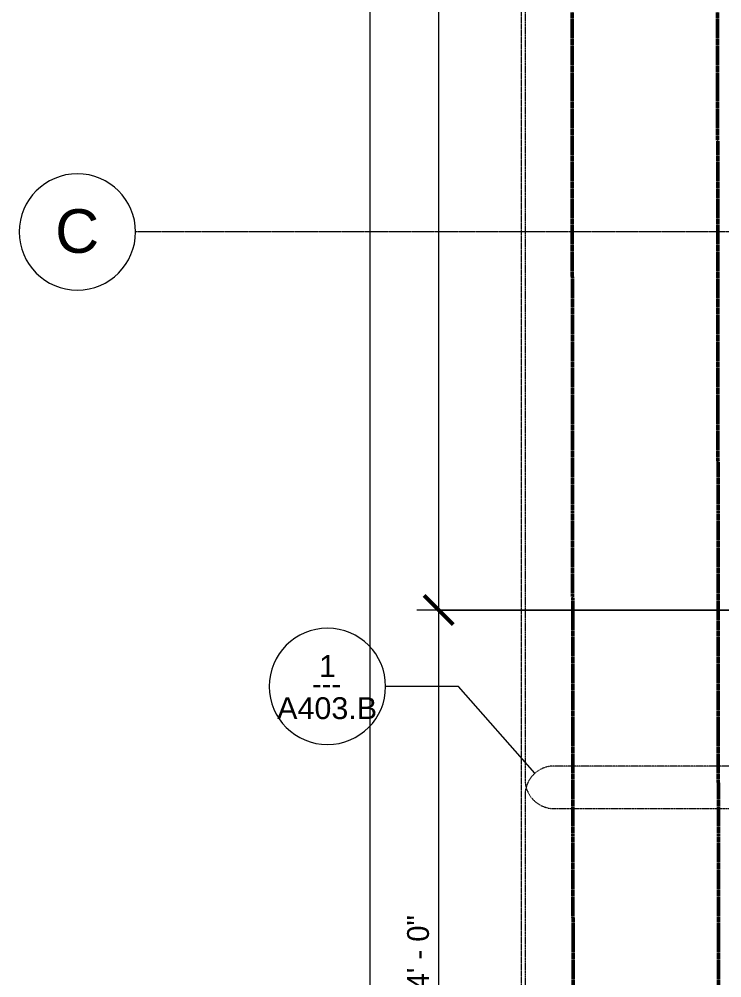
# Model space of a CAD drawing. Header units: inches. Extents: x -4218 to -1814, y 9706 to 12426.
# Drawn here: x -4216.7 to -3926.9, y 10974.4 to 11370 of the extents above; entities that cross this region are included whole.
import ezdxf

# ---------------------------------------------------------------- set-up
doc = ezdxf.new("R2010")
doc.units = ezdxf.units.IN
doc.header["$MEASUREMENT"] = 0
for name, pattern in [('Aligning Line 1_8_', [0.25, 0.125, -0.125]), ('Dash Dot 3_16_', [0.3125, 0.1875, -0.0625, 0, -0.0625]), ('Double Dash 3_8_', [1, 0.375, -0.125, 0.125, -0.125, 0.125, -0.125]), ('Grid Line 1_2_', [0.875, 0.5, -0.125, 0.125, -0.125])]:
    doc.linetypes.add(name, pattern=pattern)
for name, color, linetype, lineweight in [('0-1', 7, 'Continuous', 5), ('0-4', 147, 'Aligning Line 1_8_', 9), ('0-5', 165, 'Continuous', 5), ('A-ANNO-DIMS', 211, 'Continuous', 9), ('A-ANNO-DIMS-96', 211, 'Continuous', 9), ('A-ANNO-SYMB', 150, 'Continuous', 9), ('A-ANNO-SYMB-1', 150, 'Dash Dot 3_16_', 9), ('C-PROP-LINE-1', 250, 'Double Dash 3_8_', 50), ('G-ANNO-SYMB-1', 147, 'Aligning Line 1_8_', 9), ('S-GRID-1', 1, 'Grid Line 1_2_', 9), ('S-GRID-IDEN', 1, 'Continuous', 9), ('S-GRID-IDEN-1', 147, 'Continuous', 9)]:
    doc.layers.add(name, color=color, linetype=linetype, lineweight=lineweight)
doc.styles.add('Arial', font='arial.ttf', dxfattribs={"height": 18})
doc.styles.add('Arial_1', font='arial.ttf', dxfattribs={"height": 9})
doc.styles.add('Century Gothic', font='ufonts.com_century-gothic.ttf', dxfattribs={"height": 9})
doc.styles.add('Century Gothic_1', font='ufonts.com_century-gothic.ttf', dxfattribs={"height": 0.09375})
doc.dimstyles.new('OD__1_8__Tol__', dxfattribs={"dimscale": 12, "dimtxt": 9.397514, "dimasz": 1, "dimexe": 0.75, "dimexo": 0.5, "dimgap": 0.125, "dimtad": 1, "dimdec": 3, "dimrnd": 0.125, "dimzin": 3, "dimdsep": 46, "dimlunit": 4, "dimtxsty": 'Century Gothic', "dimblk1": 'OBLIQUE', "dimblk2": 'OBLIQUE', "dimsah": 1, "dimcen": 0.09, "dimdle": 0.75, "dimazin": 0, "dimtfac": 1, "dimtdec": 4, "dimtix": 1, "dimtmove": 0, "dimatfit": 3, "dimfxl": 1, "dimtvp": 1, "dimtfill": 1, "dimfrac": 2, "dimtolj": 1, "dimtzin": 0, "dimarcsym": 2})

# ---------------------------------------------------------------- blocks, each defined once
blk = doc.blocks.new('CTR - 1st Phase - Unit Layouts_rvt-1-FLOOR PLAN - 3RD FLOOR')
at = {"layer": 'G-ANNO-SYMB-1'}
blk.add_line((-4009.53, 9846.28), (-4009.53, 12240.75), dxfattribs=at)
blk = doc.blocks.new('Family - ___-1878357-FLOOR PLAN - 3RD FLOOR')
at = {"layer": 'C-PROP-LINE-1'}
for p, q in [((-3989.61, 12268.69), (-3987.01, 9767.34)), ((-3929.52, 12184.69), (-3927.1, 9853.17))]:
    blk.add_line(p, q, dxfattribs=at)
blk = doc.blocks.new('Grid - Grid Head - Circle-50561-FLOOR PLAN - 3RD FLOOR')
at = {"layer": 'S-GRID-IDEN-1'}
for start, end in [(360, 180), (180, 360)]:
    blk.add_arc((0, 0), 0.25, start, end, dxfattribs=at)
blk = doc.blocks.new('CTR - 1st Phase - Shell_rvt-1-FLOOR PLAN - 3RD FLOOR')
at = {"layer": 'G-ANNO-SYMB-1'}
blk.add_line((-4071.96, 9756.53), (-4071.96, 12280.06), dxfattribs=at)
at = {"layer": 'S-GRID-1'}
blk.add_line((-1814.21, 11282.19), (-4168.71, 11282.19), dxfattribs=at)
at = {"layer": '0-4'}
blk.add_blockref('Family - ___-1878357-FLOOR PLAN - 3RD FLOOR', (0, 0), dxfattribs=at)
at = {"layer": '0-5', "xscale": 95.99999999999994, "yscale": 95.99999999999994, "zscale": 95.99999999999994, "rotation": 89.99999999999987}
blk.add_blockref('Grid - Grid Head - Circle-50561-FLOOR PLAN - 3RD FLOOR', (-4192.71, 11282.19), dxfattribs=at)
at = {"layer": 'S-GRID-IDEN', "insert": (-4201.88, 11291.57), "char_height": 18, "width": 22.119, "attachment_point": 1, "style": 'Arial'}
blk.add_mtext('C', dxfattribs=at)
blk = doc.blocks.new('CTR - 1st Phase -Stairs _ Elevators_rvt-1-FLOOR PLAN - 3RD FLOOR')
at = {"layer": 'G-ANNO-SYMB-1'}
blk.add_line((-4071.96, 9706.24), (-4071.96, 12280.11), dxfattribs=at)
blk = doc.blocks.new('DIMBLOCK16-FLOOR PLAN - 3RD FLOOR')
at = {"layer": 'A-ANNO-DIMS-96', "lineweight": 50}
for p, q in [((-4043.68, 11126.19), (-4049.68, 11132.19)), ((-4043.68, 11126.19), (-4037.68, 11120.19)), ((-4043.68, 10838.19), (-4049.68, 10844.19)), ((-4043.68, 10838.19), (-4037.68, 10832.19))]:
    blk.add_line(p, q, dxfattribs=at)
at = {"layer": 'A-ANNO-DIMS-96'}
for p, q in [((-3858.47, 11126.19), (-4052.68, 11126.19)), ((-4043.68, 10838.19), (-4043.68, 11126.19)), ((-4043.68, 11126.19), (-3858.47, 11126.19)), ((-3858.47, 10838.19), (-4052.68, 10838.19)), ((-4043.68, 10838.19), (-3858.47, 10838.19))]:
    blk.add_line(p, q, dxfattribs=at)
at = {"layer": 'A-ANNO-DIMS-96', "color": 0, "insert": (-4056.71, 10962.95), "char_height": 9, "width": 46.1821, "attachment_point": 1, "rotation": 90, "line_spacing_factor": 0.984502, "style": 'Century Gothic', "bg_fill": 3, "box_fill_scale": 1.25, "bg_fill_color": 256, "bg_fill_true_color": 13158600, "bg_fill_transparency": 0}
blk.add_mtext('24\' - 0"', dxfattribs=at)
blk = doc.blocks.new('_Oblique')
at = {"color": 0, "linetype": 'ByBlock', "lineweight": -2}
blk.add_line((-0.5, -0.5), (0.5, 0.5), dxfattribs=at)
blk = doc.blocks.new('DIMBLOCK17-FLOOR PLAN - 3RD FLOOR')
at = {"layer": 'A-ANNO-DIMS-96', "lineweight": 50}
for p, q in [((-4043.68, 11750.19), (-4049.68, 11756.19)), ((-4043.68, 11750.19), (-4037.68, 11744.19)), ((-4043.68, 11126.19), (-4049.68, 11132.19)), ((-4043.68, 11126.19), (-4037.68, 11120.19))]:
    blk.add_line(p, q, dxfattribs=at)
at = {"layer": 'A-ANNO-DIMS-96'}
for p, q in [((-3858.47, 11750.19), (-4052.68, 11750.19)), ((-4043.68, 11126.19), (-4043.68, 11750.19)), ((-4043.68, 11750.19), (-3858.47, 11750.19)), ((-3858.47, 11126.19), (-4052.68, 11126.19)), ((-4043.68, 11126.19), (-3858.47, 11126.19))]:
    blk.add_line(p, q, dxfattribs=at)
at = {"layer": 'A-ANNO-DIMS-96', "color": 0, "insert": (-4056.71, 11418.95), "char_height": 9, "width": 46.1821, "attachment_point": 1, "rotation": 90, "line_spacing_factor": 0.984502, "style": 'Century Gothic', "bg_fill": 3, "box_fill_scale": 1.25, "bg_fill_color": 256, "bg_fill_true_color": 13158600, "bg_fill_transparency": 0}
blk.add_mtext('52\' - 0"', dxfattribs=at)
blk = doc.blocks.new('Floor Plan - Callout Head-565430-FLOOR PLAN - 3RD FLOOR')
at = {"layer": 'A-ANNO-SYMB'}
for start, end in [(360, 180), (180, 360)]:
    blk.add_arc((0, 0), 0.25, start, end, dxfattribs=at)
at = {"layer": 'A-ANNO-SYMB', "insert": (-0.0662, 0.0585), "char_height": 0.09375, "width": 0.160969, "attachment_point": 1, "style": 'Century Gothic_1'}
blk.add_mtext('---', dxfattribs=at)

msp = doc.modelspace()

# ---------------------------------------------------------------- block references
at = {"layer": '0-1'}
for name in ['CTR - 1st Phase - Shell_rvt-1-FLOOR PLAN - 3RD FLOOR', 'CTR - 1st Phase -Stairs _ Elevators_rvt-1-FLOOR PLAN - 3RD FLOOR', 'CTR - 1st Phase - Unit Layouts_rvt-1-FLOOR PLAN - 3RD FLOOR']:
    msp.add_blockref(name, (0, 0), dxfattribs=at)
at = {"layer": 'A-ANNO-SYMB', "xscale": 95.99999999999994, "yscale": 95.99999999999994, "zscale": 95.99999999999994}
msp.add_blockref('Floor Plan - Callout Head-565430-FLOOR PLAN - 3RD FLOOR', (-4089.57427, 11094.6832), dxfattribs=at)

# ---------------------------------------------------------------- texts
at = {"layer": 'A-ANNO-SYMB', "char_height": 9, "attachment_point": 1, "style": 'Arial_1'}
for s, insert, width in [('1', (-4093.06419, 11107.58244), 8.484), ('A403.B', (-4110.31773, 11090.19823), 50.298)]:
    msp.add_mtext(s, dxfattribs=dict(at, insert=insert, width=width))

# ---------------------------------------------------------------- next in the draw order: dimensions: what is measured, and where the dimension line sits
at = {"layer": 'A-ANNO-DIMS'}
dim = msp.add_linear_dim(base=(-4043.67756, 11126.1894), p1=(-3852.47374, 10838.1894), p2=(-3852.47374, 11126.1894), angle=90, dimstyle='OD__1_8__Tol__', override={"dimpost": '<>', "dimfxl": 288}, dxfattribs=at)
dim.commit()
dim.dimension.update_dxf_attribs({"geometry": 'DIMBLOCK16-FLOOR PLAN - 3RD FLOOR', "text_midpoint": (-4049.90393, 10982.1894)})

# ---------------------------------------------------------------- next in the draw order: linework, layer by layer
at = {"layer": 'A-ANNO-SYMB'}
for p, q in [((-4035.57895, 11094.6832), (-4065.57427, 11094.6832)), ((-4003.99658, 11058.82909), (-4035.57895, 11094.6832))]:
    msp.add_line(p, q, dxfattribs=at)
at = {"layer": 'A-ANNO-SYMB-1'}
for p, q in [((-2065.90437, 11061.82436), (-3996.0647, 11061.82436)), ((-4008.0647, 11049.82436), (-4008.0647, 9873.82436)), ((-3996.0647, 11044.25156), (-2065.90437, 11044.25156))]:
    msp.add_line(p, q, dxfattribs=at)
for centre, start, end in [((-3996.0647, 11049.82436), 90, 180), ((-3996.0647, 11056.25156), 180, 270)]:
    msp.add_arc(centre, 12, start, end, dxfattribs=at)

# ---------------------------------------------------------------- next in the draw order: dimensions: what is measured, and where the dimension line sits
at = {"layer": 'A-ANNO-DIMS'}
dim = msp.add_linear_dim(base=(-4043.67756, 11750.1894), p1=(-3852.47374, 11126.1894), p2=(-3852.47374, 11750.1894), angle=90, dimstyle='OD__1_8__Tol__', override={"dimpost": '<>', "dimfxl": 624}, dxfattribs=at)
dim.commit()
dim.dimension.update_dxf_attribs({"geometry": 'DIMBLOCK17-FLOOR PLAN - 3RD FLOOR', "text_midpoint": (-4049.90393, 11438.1894)})

# ---------------------------------------------------------------- next in the draw order: linework, layer by layer
at = {"layer": 'A-ANNO-SYMB-1'}
msp.add_line((-4008.0647, 12232.25156), (-4008.0647, 11056.25156), dxfattribs=at)

doc.saveas('drawing.dxf')
